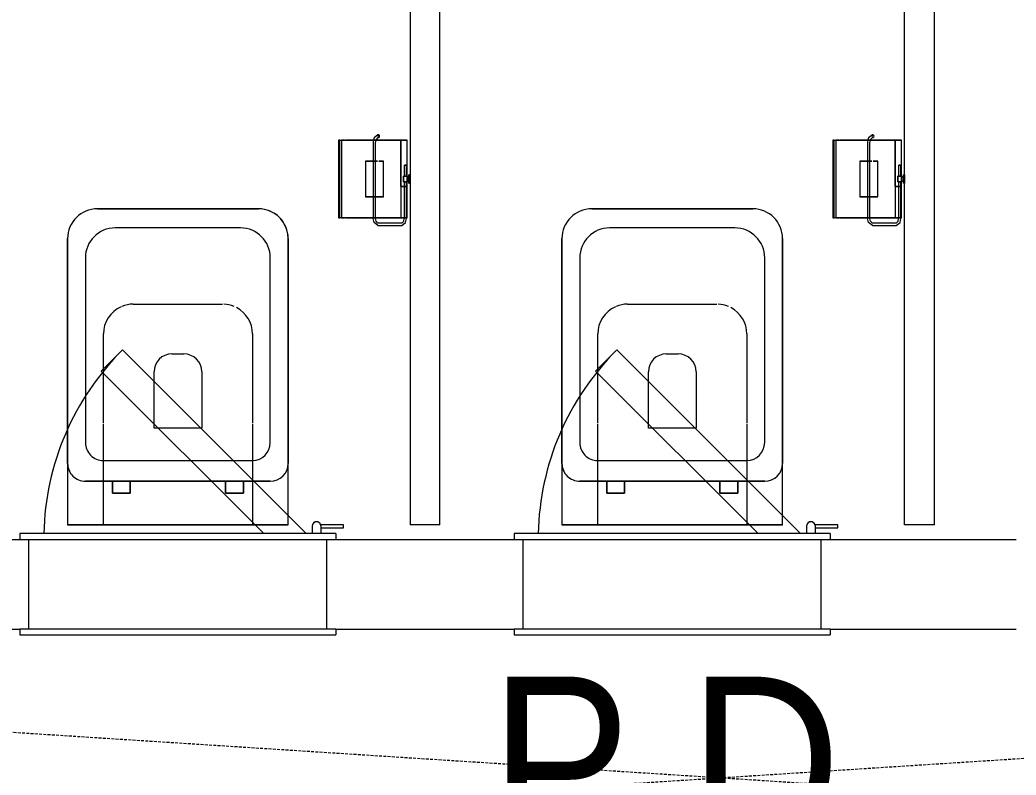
# Model space of a CAD drawing. Header units: millimetres. Extents: x 10569 to 232243, y -25347 to 80743.
# Drawn here: x 83926 to 85597, y 42952 to 44219 of the extents above; entities that cross this region are included whole.
import ezdxf

# ---------------------------------------------------------------- set-up
doc = ezdxf.new("R2010")
doc.units = ezdxf.units.MM
doc.linetypes.add('Hidden', pattern=[7.14375, 4.7625, -2.38125])
for name, color, linetype, lineweight in [('A-DETL-HDLN', 90, 'Hidden', 9), ('A-DOOR', 31, 'Continuous', 20), ('A-DOOR-FRAM', 31, 'Continuous', 30), ('A-WALL', 113, 'Continuous', 20), ('G-ANNO-TEXT', 231, 'Continuous', 5), ('P-SANR-FIXT', 6, 'Continuous', 9)]:
    doc.layers.add(name, color=color, linetype=linetype, lineweight=lineweight)
doc.styles.add('Swis721 BT_6', font='swiss.ttf', dxfattribs={"width": 0.89, "height": 283.821263})

# ---------------------------------------------------------------- blocks, each defined once
blk = doc.blocks.new('FP_141-TENDER DRAFT G_F')
at = {"layer": 'P-SANR-FIXT'}
blk.add_line((-65, 6.1), (-12.7, 6.1), dxfattribs=at)
blk = doc.blocks.new('FP_142-TENDER DRAFT G_F')
at = {"layer": 'P-SANR-FIXT'}
blk.add_line((65, 120.1), (-65, 120.1), dxfattribs=at)
blk = doc.blocks.new('FP_143-TENDER DRAFT G_F')
at = {"layer": 'P-SANR-FIXT'}
for p, q in [((30, 75), (-30, 75)), ((-30, 45), (30, 45))]:
    blk.add_line(p, q, dxfattribs=at)
blk = doc.blocks.new('FP_144-TENDER DRAFT G_F')
at = {"layer": 'P-SANR-FIXT'}
for p, q in [((65, 115), (-65, 115)), ((-65, 5), (65, 5))]:
    blk.add_line(p, q, dxfattribs=at)
blk = doc.blocks.new('FP_145-TENDER DRAFT G_F')
at = {"layer": 'P-SANR-FIXT'}
for p, q in [((-3, 5), (-3, 2)), ((3, 2), (3, 5))]:
    blk.add_line(p, q, dxfattribs=at)
blk = doc.blocks.new('FP_146-TENDER DRAFT G_F')
at = {"layer": 'P-SANR-FIXT'}
for p, q in [((-7, 2), (-7, 0)), ((7, 0), (7, 2))]:
    blk.add_line(p, q, dxfattribs=at)
blk = doc.blocks.new('FP_147-TENDER DRAFT G_F')
at = {"layer": 'P-SANR-FIXT'}
for p, q in [((-5, 11), (-5, 10.1)), ((-5, 6.1), (-5, 5)), ((5, 10.1), (5, 11)), ((5, 5), (5, 6.1))]:
    blk.add_line(p, q, dxfattribs=at)
blk = doc.blocks.new('FP_148-TENDER DRAFT G_F')
at = {"layer": 'P-SANR-FIXT'}
for p, q in [((-66.1, 6.1), (-5, 6.1)), ((5, 6.1), (23.2, 6.1))]:
    blk.add_line(p, q, dxfattribs=at)
blk = doc.blocks.new('FP_149-TENDER DRAFT G_F')
at = {"layer": 'P-SANR-FIXT'}
for p, q in [((-5, 10.1), (-66.1, 10.1)), ((23.2, 10.1), (5, 10.1))]:
    blk.add_line(p, q, dxfattribs=at)
blk = doc.blocks.new('FP_150-TENDER DRAFT G_F')
at = {"layer": 'P-SANR-FIXT', "flags": 128}
blk.add_lwpolyline([(-78.1, 14.1), (-73.2, 7.6), (-66.1, 6.1)], dxfattribs=at)
blk = doc.blocks.new('FP_151-TENDER DRAFT G_F')
at = {"layer": 'P-SANR-FIXT', "flags": 128}
blk.add_lwpolyline([(-74.1, 14.1), (-70.8, 10.9), (-66.1, 10.1)], dxfattribs=at)
blk = doc.blocks.new('FP_152-TENDER DRAFT G_F')
at = {"layer": 'P-SANR-FIXT'}
for p, q in [((-78.1, 54), (-78.1, 14.1)), ((-74.1, 14.1), (-74.1, 54))]:
    blk.add_line(p, q, dxfattribs=at)
blk = doc.blocks.new('FP_153-TENDER DRAFT G_F')
at = {"layer": 'P-SANR-FIXT', "flags": 128}
blk.add_lwpolyline([(-74.1, 54), (-70.8, 57.2), (-66.1, 58)], dxfattribs=at)
blk = doc.blocks.new('FP_154-TENDER DRAFT G_F')
at = {"layer": 'P-SANR-FIXT', "flags": 128}
blk.add_lwpolyline([(-78.1, 54), (-73.2, 60.5), (-66.1, 62)], dxfattribs=at)
blk = doc.blocks.new('FP_155-TENDER DRAFT G_F')
at = {"layer": 'P-SANR-FIXT'}
for p, q in [((-65, 58), (-30, 58)), ((-30, 58), (30, 58)), ((30, 58), (61.8, 58))]:
    blk.add_line(p, q, dxfattribs=at)
blk = doc.blocks.new('FP_156-TENDER DRAFT G_F')
at = {"layer": 'P-SANR-FIXT'}
for p, q in [((-30, 62), (-65, 62)), ((30, 62), (-30, 62)), ((61.8, 62), (30, 62))]:
    blk.add_line(p, q, dxfattribs=at)
blk = doc.blocks.new('FP_157-TENDER DRAFT G_F')
at = {"layer": 'P-SANR-FIXT'}
for p, q in [((65, 57.4), (61.8, 58)), ((69.8, 54), (66.4, 57.2))]:
    blk.add_line(p, q, dxfattribs=at)
blk = doc.blocks.new('FP_158-TENDER DRAFT G_F')
at = {"layer": 'P-SANR-FIXT'}
blk.add_line((65, 61.3), (61.8, 62), dxfattribs=at)
at = {"layer": 'P-SANR-FIXT', "flags": 128}
blk.add_lwpolyline([(73.8, 54), (68.8, 60.5), (65, 61.3)], dxfattribs=at)
blk = doc.blocks.new('FP_159-TENDER DRAFT G_F')
at = {"layer": 'P-SANR-FIXT'}
for p, q in [((69.8, 54), (69.8, 52.8)), ((73.8, 52.8), (73.8, 54))]:
    blk.add_line(p, q, dxfattribs=at)
blk = doc.blocks.new('DLN_Toilet Paper Roll - DLN_Toilet Paper Roll-V140-TENDER DRAFT G_F')
at = {"layer": 'P-SANR-FIXT'}
for p, q in [((-65, 15.5), (-65, 120.1)), ((-65, 120.1), (-65, 118.1)), ((65, 120.1), (-65, 120.1)), ((-65, 118.1), (65, 118.1)), ((65, 118.1), (65, 120.1)), ((65, 120.1), (65, 15.5)), ((-65, 115), (-65, 109.9)), ((-65, 109.9), (-65, 115)), ((-65, 113.7), (-65, 110)), ((-65, 107.7), (-65, 96.9)), ((-65, 107.6), (-65, 98.9)), ((-65, 98.9), (-65, 107.6)), ((65, 115), (65, 109.9)), ((65, 109.9), (65, 115)), ((65, 110), (65, 113.7)), ((65, 96.9), (65, 107.7)), ((65, 107.6), (65, 98.9)), ((65, 98.9), (65, 107.6)), ((-65, 96.9), (-65, 87.5)), ((-65, 60), (-65, 96.9)), ((-65, 95.2), (-65, 79.9)), ((-65, 87.5), (-65, 75)), ((65, 96.9), (65, 87.5)), ((65, 75), (65, 96.9)), ((65, 79.9), (65, 95.2)), ((65, 87.5), (65, 60)), ((-65, 78.6), (-65, 59.8)), ((-65, 75), (-65, 63.9)), ((-65, 67.5), (-65, 75)), ((-65, 73), (-65, 60.8)), ((-65, 63.9), (-65, 67.5)), ((-30, 75), (-30, 73)), ((-30, 70.6), (-30, 75)), ((-30, 73), (-30, 70.6)), ((-30, 70.4), (-30, 67.5)), ((-30, 65.2), (-30, 70.4)), ((-30, 67.5), (-30, 65.2)), ((30, 75), (30, 63.9)), ((30, 73), (30, 75)), ((30, 70.6), (30, 73)), ((30, 64.9), (30, 70.6)), ((65, 59.8), (65, 78.6)), ((65, 75), (65, 60)), ((65, 60), (65, 75)), ((65, 60), (65, 73)), ((-65, 63.9), (-65, 60)), ((-65, 60.8), (-65, 63.9)), ((-65, 12.4), (-65, 59.7)), ((-65, 59.7), (-65, 56.1)), ((-65, 59.3), (-65, 47)), ((-65, 56.1), (-65, 59.3)), ((-65, 59), (-65, 37.8)), ((-65, 56.1), (-65, 49.4)), ((-65, 52.5), (-65, 56.1)), ((-65, 45), (-65, 52.5)), ((-30, 65), (-30, 64.8)), ((-30, 64.8), (-30, 65)), ((-30, 64.8), (-30, 60)), ((-30, 64.3), (-30, 64.8)), ((-30, 63.5), (-30, 64.3)), ((-30, 60), (-30, 63.9)), ((-30, 62.5), (-30, 63.5)), ((-30, 58.7), (-30, 62.5)), ((-30, 60), (-30, 56.5)), ((-30, 56.2), (-30, 59.7)), ((-30, 56.5), (-30, 58.7)), ((-30, 56.5), (-30, 55.7)), ((-30, 55.7), (-30, 56.5)), ((-30, 45), (-30, 56.1)), ((-30, 55.7), (-30, 55)), ((-30, 55), (-30, 55.7)), ((-30, 55.1), (-30, 52.5)), ((-30, 52.5), (-30, 49.4)), ((30, 65), (30, 64.3)), ((30, 64.3), (30, 65)), ((30, 64.3), (30, 63.5)), ((30, 63.5), (30, 64.3)), ((30, 63.8), (30, 60)), ((30, 63.5), (30, 62.5)), ((30, 55), (30, 63.5)), ((30, 62.5), (30, 61.3)), ((30, 61.3), (30, 60)), ((30, 60), (30, 58.7)), ((30, 59.7), (30, 56.1)), ((30, 58.7), (30, 57.5)), ((30, 57.5), (30, 55)), ((30, 52.5), (30, 49.6)), ((30, 49.6), (30, 52.5)), ((65, 59.7), (65, 45.8)), ((65, 47), (65, 59.7)), ((65, 59.7), (65, 45)), ((65, 45), (65, 59.7)), ((65, 37.8), (65, 59)), ((-65, 49.4), (-65, 45)), ((-65, 45), (-65, 32.5)), ((-65, 37.5), (-65, 15.6)), ((-30, 49.4), (-30, 47)), ((-30, 47), (-30, 45)), ((30, 49.4), (30, 45)), ((30, 45), (30, 49.4)), ((65, 45.8), (65, 15.1)), ((65, 15.1), (65, 45)), ((65, 15.6), (65, 37.5)), ((-65, 32.5), (-65, 21.1)), ((-65, 21.1), (-65, 12.4)), ((-65, 15.6), (-65, 9.9)), ((-65, 6.9), (-65, 15.5)), ((-12.7, 15.5), (-65, 15.5)), ((-65, 9.9), (-65, 9.7)), ((-65, 9.7), (-65, 8.8)), ((-65, 8.8), (-65, 7.8)), ((-65, 7.8), (-65, 7.3)), ((-65, 7.3), (-65, 6.9)), ((-65, 6.9), (-65, 6.5)), ((-65, 6.5), (-65, 6.9)), ((-12.7, 6.9), (-65, 6.9)), ((-65, 6.9), (-65, 5)), ((-65, 5), (-65, 6.9)), ((65, 15.5), (-12.7, 15.5)), ((-12.7, 15.5), (-12.7, 13.7)), ((-12.7, 6.9), (-12.7, 15.5)), ((-12.7, 15.5), (65, 15.5)), ((-12.7, 13.7), (-12.7, 9.9)), ((-12.7, 9.9), (-12.7, 9.7)), ((-12.7, 9.7), (-12.7, 8.8)), ((-12.7, 8.8), (-12.7, 6.9)), ((-12.7, 6.9), (-12.7, 6.5)), ((-12.7, 6.5), (-12.7, 6.9)), ((-7, 2), (7, 2)), ((7, 2), (-7, 2)), ((-7, 0), (-4.9, 0)), ((-3.5, 0), (-7, 0)), ((-5, 11), (5, 11)), ((-2.5, 11), (-5, 11)), ((-5, 5), (-1.3, 5)), ((5, 5), (-5, 5)), ((-4.9, 0), (7, 0)), ((7, 0), (-3.5, 0)), ((-3, 5), (-1.5, 5)), ((-1.5, 5), (-3, 5)), ((-3, 2), (3, 2)), ((3, 2), (-3, 2)), ((2.5, 11), (-2.5, 11)), ((-1.5, 5), (1.5, 5)), ((0, 5), (-1.5, 5)), ((-1.3, 5), (1.3, 5)), ((1.5, 5), (0, 5)), ((1.3, 5), (5, 5)), ((1.5, 5), (3, 5)), ((3, 5), (1.5, 5)), ((5, 11), (2.5, 11)), ((23.2, 9.3), (23.2, 6.9)), ((23.2, 6.9), (23.2, 9.3)), ((65, 15.5), (65, 15.6)), ((65, 15.1), (65, 5)), ((65, 5), (65, 15.1))]:
    blk.add_line(p, q, dxfattribs=at)
for major_axis in [(-2, 0), (2, 0)]:
    blk.add_ellipse((71.8, 52.8), major_axis=major_axis, ratio=0.802744, start_param=3.141593, end_param=6.283185, dxfattribs=at)
for points, knots in [([(-4.8, 9.6), (-4.8, 9.7), (-4.9, 9.9), (-5, 10.1), (-5, 10.1), (-5, 10.1)], [0.2, 0.2, 0.2, 0.2, 0.4, 0.7, 1, 1, 1, 1]), ([(-5, 10.1), (-5, 10.1), (-5, 10), (-4.9, 9.8), (-4.8, 9.3), (-4.7, 8.7), (-4.7, 8.3), (-4.6, 8), (-4.7, 7.9), (-4.7, 7.8)], [0, 0, 0, 0, 0.1111111, 0.2222222, 0.4444444, 0.5833333, 0.6527778, 0.7222222, 0.7777778, 0.7777778, 0.7777778, 0.7777778]), ([(-4.8, 6.9), (-4.8, 6.7), (-4.9, 6.4), (-5, 6.2), (-5, 6.1), (-5, 6.1)], [0, 0, 0, 0, 0.5, 0.75, 1, 1, 1, 1]), ([(-5, 6.1), (-5, 6.1), (-5, 6.1), (-4.9, 6.3), (-4.8, 6.6), (-4.7, 6.8)], [0, 0, 0, 0, 0.1, 0.2, 0.4, 0.4, 0.4, 0.4]), ([(-4.7, 7.8), (-4.7, 7.8), (-4.7, 7.7), (-4.7, 7.5), (-4.7, 7.4), (-4.7, 7.3)], [0.7777778, 0.7777778, 0.7777778, 0.7777778, 0.7916667, 0.8611111, 0.8888889, 0.8888889, 0.8888889, 0.8888889]), ([(4.7, 7.8), (4.7, 7.9), (4.6, 8.3), (4.7, 8.8), (4.8, 9.3), (4.9, 9.7), (5, 10), (5, 10.1), (5, 10.1)], [0.2222222, 0.2222222, 0.2222222, 0.2222222, 0.3333333, 0.4444444, 0.5833333, 0.7222222, 0.8611111, 1, 1, 1, 1]), ([(4.6, 7.1), (4.7, 7), (4.8, 6.6), (4.9, 6.3), (5, 6.1), (5, 6.1), (5, 6.1)], [0.5, 0.5, 0.5, 0.5, 0.6, 0.8, 0.9, 1, 1, 1, 1]), ([(5, 10.1), (5, 10.1), (5, 10.1), (4.9, 10), (4.8, 9.8), (4.7, 9.5), (4.7, 9.3)], [0, 0, 0, 0, 0.2, 0.4, 0.7, 1, 1, 1, 1]), ([(5, 6.1), (5, 6.1), (5, 6.2), (4.9, 6.4), (4.8, 6.7), (4.8, 6.9)], [0, 0, 0, 0, 0.25, 0.5, 1, 1, 1, 1])]:
    blk.add_open_spline(points, degree=3, knots=knots, dxfattribs=at)
for points in [[(-4.7, 9.3), (-4.7, 9.4), (-4.7, 9.5), (-4.8, 9.6)], [(-4.7, 7.3), (-4.7, 7.2), (-4.8, 7.1), (-4.8, 6.9)], [(-4.6, 8.9), (-4.6, 9.1), (-4.6, 9.2), (-4.7, 9.3)], [(-4.7, 6.8), (-4.7, 6.9), (-4.6, 7.1), (-4.5, 7.6), (-4.5, 8), (-4.5, 8.3), (-4.5, 8.5)], [(-4.5, 8.5), (-4.5, 8.6), (-4.6, 8.8), (-4.6, 8.9)], [(4.7, 9.3), (4.6, 9.2), (4.6, 8.9), (4.5, 8.5), (4.5, 8), (4.5, 7.6), (4.6, 7.3), (4.6, 7.1)], [(4.7, 7.3), (4.7, 7.5), (4.7, 7.6), (4.7, 7.8)], [(4.8, 6.9), (4.8, 7.1), (4.7, 7.2), (4.7, 7.3)]]:
    blk.add_open_spline(points, degree=3, dxfattribs=at)
for name in ['FP_142-TENDER DRAFT G_F', 'FP_144-TENDER DRAFT G_F', 'FP_143-TENDER DRAFT G_F', 'FP_154-TENDER DRAFT G_F', 'FP_152-TENDER DRAFT G_F', 'FP_153-TENDER DRAFT G_F', 'FP_156-TENDER DRAFT G_F', 'FP_155-TENDER DRAFT G_F', 'FP_158-TENDER DRAFT G_F', 'FP_157-TENDER DRAFT G_F', 'FP_159-TENDER DRAFT G_F', 'FP_150-TENDER DRAFT G_F', 'FP_151-TENDER DRAFT G_F', 'FP_149-TENDER DRAFT G_F', 'FP_148-TENDER DRAFT G_F', 'FP_141-TENDER DRAFT G_F', 'FP_146-TENDER DRAFT G_F', 'FP_147-TENDER DRAFT G_F', 'FP_145-TENDER DRAFT G_F']:
    blk.add_blockref(name, (0, 0), dxfattribs=at)
blk = doc.blocks.new('FP_161-TENDER DRAFT G_F')
at = {"layer": 'P-SANR-FIXT'}
blk.add_line((-65, 6.1), (-12.7, 6.1), dxfattribs=at)
blk = doc.blocks.new('FP_162-TENDER DRAFT G_F')
at = {"layer": 'P-SANR-FIXT'}
blk.add_line((65, 120.1), (-65, 120.1), dxfattribs=at)
blk = doc.blocks.new('FP_163-TENDER DRAFT G_F')
at = {"layer": 'P-SANR-FIXT'}
for p, q in [((30, 75), (-30, 75)), ((-30, 45), (30, 45))]:
    blk.add_line(p, q, dxfattribs=at)
blk = doc.blocks.new('FP_164-TENDER DRAFT G_F')
at = {"layer": 'P-SANR-FIXT'}
for p, q in [((65, 115), (-65, 115)), ((-65, 5), (65, 5))]:
    blk.add_line(p, q, dxfattribs=at)
blk = doc.blocks.new('FP_165-TENDER DRAFT G_F')
at = {"layer": 'P-SANR-FIXT'}
for p, q in [((-3, 5), (-3, 2)), ((3, 2), (3, 5))]:
    blk.add_line(p, q, dxfattribs=at)
blk = doc.blocks.new('FP_166-TENDER DRAFT G_F')
at = {"layer": 'P-SANR-FIXT'}
for p, q in [((-7, 2), (-7, 0)), ((7, 0), (7, 2))]:
    blk.add_line(p, q, dxfattribs=at)
blk = doc.blocks.new('FP_167-TENDER DRAFT G_F')
at = {"layer": 'P-SANR-FIXT'}
for p, q in [((-5, 11), (-5, 10.1)), ((-5, 6.1), (-5, 5)), ((5, 10.1), (5, 11)), ((5, 5), (5, 6.1))]:
    blk.add_line(p, q, dxfattribs=at)
blk = doc.blocks.new('FP_168-TENDER DRAFT G_F')
at = {"layer": 'P-SANR-FIXT'}
for p, q in [((-66.1, 6.1), (-5, 6.1)), ((5, 6.1), (23.2, 6.1))]:
    blk.add_line(p, q, dxfattribs=at)
blk = doc.blocks.new('FP_169-TENDER DRAFT G_F')
at = {"layer": 'P-SANR-FIXT'}
for p, q in [((-5, 10.1), (-66.1, 10.1)), ((23.2, 10.1), (5, 10.1))]:
    blk.add_line(p, q, dxfattribs=at)
blk = doc.blocks.new('FP_170-TENDER DRAFT G_F')
at = {"layer": 'P-SANR-FIXT', "flags": 128}
blk.add_lwpolyline([(-78.1, 14.1), (-73.2, 7.6), (-66.1, 6.1)], dxfattribs=at)
blk = doc.blocks.new('FP_171-TENDER DRAFT G_F')
at = {"layer": 'P-SANR-FIXT', "flags": 128}
blk.add_lwpolyline([(-74.1, 14.1), (-70.8, 10.9), (-66.1, 10.1)], dxfattribs=at)
blk = doc.blocks.new('FP_172-TENDER DRAFT G_F')
at = {"layer": 'P-SANR-FIXT'}
for p, q in [((-78.1, 54), (-78.1, 14.1)), ((-74.1, 14.1), (-74.1, 54))]:
    blk.add_line(p, q, dxfattribs=at)
blk = doc.blocks.new('FP_173-TENDER DRAFT G_F')
at = {"layer": 'P-SANR-FIXT', "flags": 128}
blk.add_lwpolyline([(-74.1, 54), (-70.8, 57.2), (-66.1, 58)], dxfattribs=at)
blk = doc.blocks.new('FP_174-TENDER DRAFT G_F')
at = {"layer": 'P-SANR-FIXT', "flags": 128}
blk.add_lwpolyline([(-78.1, 54), (-73.2, 60.5), (-66.1, 62)], dxfattribs=at)
blk = doc.blocks.new('FP_175-TENDER DRAFT G_F')
at = {"layer": 'P-SANR-FIXT'}
for p, q in [((-65, 58), (-30, 58)), ((-30, 58), (30, 58)), ((30, 58), (61.8, 58))]:
    blk.add_line(p, q, dxfattribs=at)
blk = doc.blocks.new('FP_176-TENDER DRAFT G_F')
at = {"layer": 'P-SANR-FIXT'}
for p, q in [((-30, 62), (-65, 62)), ((30, 62), (-30, 62)), ((61.8, 62), (30, 62))]:
    blk.add_line(p, q, dxfattribs=at)
blk = doc.blocks.new('FP_177-TENDER DRAFT G_F')
at = {"layer": 'P-SANR-FIXT'}
for p, q in [((65, 57.4), (61.8, 58)), ((69.8, 54), (66.4, 57.2))]:
    blk.add_line(p, q, dxfattribs=at)
blk = doc.blocks.new('FP_178-TENDER DRAFT G_F')
at = {"layer": 'P-SANR-FIXT'}
blk.add_line((65, 61.3), (61.8, 62), dxfattribs=at)
at = {"layer": 'P-SANR-FIXT', "flags": 128}
blk.add_lwpolyline([(73.8, 54), (68.8, 60.5), (65, 61.3)], dxfattribs=at)
blk = doc.blocks.new('FP_179-TENDER DRAFT G_F')
at = {"layer": 'P-SANR-FIXT'}
for p, q in [((69.8, 54), (69.8, 52.8)), ((73.8, 52.8), (73.8, 54))]:
    blk.add_line(p, q, dxfattribs=at)
blk = doc.blocks.new('DLN_Toilet Paper Roll - DLN_Toilet Paper Roll-V160-TENDER DRAFT G_F')
at = {"layer": 'P-SANR-FIXT'}
for p, q in [((-65, 15.5), (-65, 120.1)), ((-65, 120.1), (-65, 118.1)), ((65, 120.1), (-65, 120.1)), ((-65, 118.1), (65, 118.1)), ((65, 118.1), (65, 120.1)), ((65, 120.1), (65, 15.5)), ((-65, 115), (-65, 113.1)), ((-65, 109.9), (-65, 115)), ((-65, 113.7), (-65, 110)), ((-65, 113.1), (-65, 109.9)), ((-65, 107.7), (-65, 96.9)), ((-65, 107.6), (-65, 98.9)), ((-65, 98.9), (-65, 107.6)), ((65, 115), (65, 109.9)), ((65, 109.9), (65, 115)), ((65, 110), (65, 113.7)), ((65, 96.9), (65, 107.7)), ((65, 107.6), (65, 98.9)), ((65, 98.9), (65, 107.6)), ((-65, 96.9), (-65, 87.5)), ((-65, 60), (-65, 96.9)), ((-65, 95.2), (-65, 79.9)), ((-65, 87.5), (-65, 75)), ((65, 96.9), (65, 74.2)), ((65, 75), (65, 96.9)), ((65, 79.9), (65, 95.2)), ((-65, 78.6), (-65, 59.8)), ((-65, 75), (-65, 60)), ((-65, 60.8), (-65, 75)), ((-65, 73), (-65, 60.8)), ((-30, 75), (-30, 70.6)), ((-30, 73), (-30, 75)), ((-30, 70.6), (-30, 73)), ((-30, 70.4), (-30, 67.5)), ((-30, 67.5), (-30, 70.4)), ((-30, 67.5), (-30, 65.2)), ((-30, 65.2), (-30, 67.5)), ((30, 75), (30, 63.9)), ((30, 70.6), (30, 75)), ((30, 67.5), (30, 70.6)), ((30, 64.9), (30, 67.5)), ((65, 59.8), (65, 78.6)), ((65, 75), (65, 67.5)), ((65, 60), (65, 75)), ((65, 74.2), (65, 60)), ((65, 60), (65, 73)), ((65, 67.5), (65, 60)), ((-65, 12.4), (-65, 59.7)), ((-65, 59.7), (-65, 49.4)), ((-65, 59.3), (-65, 47)), ((-65, 45), (-65, 59.3)), ((-65, 59), (-65, 37.8)), ((-30, 65), (-30, 64.8)), ((-30, 64.8), (-30, 65)), ((-30, 64.8), (-30, 57.5)), ((-30, 64.3), (-30, 64.8)), ((-30, 62.5), (-30, 64.3)), ((-30, 60), (-30, 63.9)), ((-30, 58.7), (-30, 62.5)), ((-30, 56.2), (-30, 59.7)), ((-30, 56.5), (-30, 58.7)), ((-30, 57.5), (-30, 56.5)), ((-30, 56.5), (-30, 55.7)), ((-30, 55.7), (-30, 56.5)), ((-30, 52.5), (-30, 56.1)), ((-30, 55.7), (-30, 55)), ((-30, 55), (-30, 55.7)), ((-30, 55.1), (-30, 47)), ((-30, 45), (-30, 52.5)), ((30, 65), (30, 64.8)), ((30, 64.3), (30, 65)), ((30, 64.8), (30, 64.3)), ((30, 64.3), (30, 63.5)), ((30, 63.5), (30, 64.3)), ((30, 63.8), (30, 60)), ((30, 63.5), (30, 62.5)), ((30, 60), (30, 63.5)), ((30, 62.5), (30, 61.3)), ((30, 61.3), (30, 60)), ((30, 60), (30, 58.7)), ((30, 58.7), (30, 60)), ((30, 59.7), (30, 56.1)), ((30, 58.7), (30, 55)), ((30, 57.5), (30, 58.7)), ((30, 55.2), (30, 57.5)), ((30, 55), (30, 55.2)), ((30, 52.5), (30, 49.6)), ((30, 49.6), (30, 52.5)), ((65, 59.7), (65, 45.8)), ((65, 47), (65, 59.7)), ((65, 59.7), (65, 56.1)), ((65, 49.4), (65, 59.7)), ((65, 37.8), (65, 59)), ((65, 56.1), (65, 52.5)), ((65, 52.5), (65, 49.4)), ((-65, 49.4), (-65, 45)), ((-65, 45), (-65, 21.1)), ((-65, 37.5), (-65, 15.6)), ((-30, 47), (-30, 45.5)), ((-30, 45.5), (-30, 45)), ((30, 49.4), (30, 45)), ((30, 45), (30, 49.4)), ((65, 49.4), (65, 47)), ((65, 47), (65, 49.4)), ((65, 47), (65, 45.5)), ((65, 45.5), (65, 47)), ((65, 45.8), (65, 15.1)), ((65, 45.5), (65, 45)), ((65, 45), (65, 45.5)), ((65, 15.1), (65, 45)), ((65, 15.6), (65, 37.5)), ((-65, 21.1), (-65, 12.4)), ((-65, 15.6), (-65, 13.9)), ((-65, 6.9), (-65, 15.5)), ((-12.7, 15.5), (-65, 15.5)), ((-65, 13.9), (-65, 9.9)), ((-65, 9.9), (-65, 9.7)), ((-65, 9.7), (-65, 8.8)), ((-65, 8.8), (-65, 7.8)), ((-65, 7.8), (-65, 7.3)), ((-65, 7.3), (-65, 6.9)), ((-65, 6.9), (-65, 6.5)), ((-65, 6.5), (-65, 6.9)), ((-12.7, 6.9), (-65, 6.9)), ((-65, 6.9), (-65, 5)), ((-65, 5), (-65, 6.9)), ((65, 15.5), (-12.7, 15.5)), ((-12.7, 15.5), (-12.7, 13.7)), ((-12.7, 6.9), (-12.7, 15.5)), ((-12.7, 15.5), (65, 15.5)), ((-12.7, 13.7), (-12.7, 9.9)), ((-12.7, 9.9), (-12.7, 9.7)), ((-12.7, 9.7), (-12.7, 8.8)), ((-12.7, 8.8), (-12.7, 8.3)), ((-12.7, 8.3), (-12.7, 6.9)), ((-12.7, 6.9), (-12.7, 6.5)), ((-12.7, 6.5), (-12.7, 6.9)), ((-7, 2), (7, 2)), ((7, 2), (-7, 2)), ((-7, 0), (-4.9, 0)), ((-4.9, 0), (-7, 0)), ((-5, 11), (5, 11)), ((-2.5, 11), (-5, 11)), ((-5, 5), (-1.3, 5)), ((5, 5), (-5, 5)), ((-4.9, 0), (0, 0)), ((0, 0), (-4.9, 0)), ((-3, 5), (-1.5, 5)), ((-1.5, 5), (-3, 5)), ((-3, 2), (3, 2)), ((3, 2), (-3, 2)), ((2.5, 11), (-2.5, 11)), ((-1.5, 5), (1.5, 5)), ((0, 5), (-1.5, 5)), ((-1.3, 5), (1.3, 5)), ((1.5, 5), (0, 5)), ((0, 0), (1.8, 0)), ((7, 0), (0, 0)), ((1.3, 5), (5, 5)), ((1.5, 5), (3, 5)), ((3, 5), (1.5, 5)), ((1.8, 0), (7, 0)), ((5, 11), (2.5, 11)), ((23.2, 9.3), (23.2, 6.9)), ((23.2, 6.9), (23.2, 9.3)), ((65, 15.6), (65, 15.6)), ((65, 15.5), (65, 15.6)), ((65, 15.1), (65, 5)), ((65, 12.4), (65, 15.1)), ((65, 5), (65, 12.4))]:
    blk.add_line(p, q, dxfattribs=at)
for major_axis in [(-2, 0), (2, 0)]:
    blk.add_ellipse((71.8, 52.8), major_axis=major_axis, ratio=0.802744, start_param=3.141593, end_param=6.283185, dxfattribs=at)
for points, knots in [([(-4.8, 9.6), (-4.8, 9.7), (-4.9, 9.9), (-5, 10.1), (-5, 10.1), (-5, 10.1)], [0.2, 0.2, 0.2, 0.2, 0.4, 0.7, 1, 1, 1, 1]), ([(-5, 10.1), (-5, 10.1), (-5, 10), (-4.9, 9.8), (-4.8, 9.3), (-4.7, 8.7), (-4.7, 8.3), (-4.6, 8), (-4.7, 7.9), (-4.7, 7.8)], [0, 0, 0, 0, 0.1111111, 0.2222222, 0.4444444, 0.5833333, 0.6527778, 0.7222222, 0.7777778, 0.7777778, 0.7777778, 0.7777778]), ([(-4.8, 6.9), (-4.8, 6.7), (-4.9, 6.4), (-5, 6.2), (-5, 6.1), (-5, 6.1)], [0, 0, 0, 0, 0.5, 0.75, 1, 1, 1, 1]), ([(-5, 6.1), (-5, 6.1), (-5, 6.1), (-4.9, 6.3), (-4.8, 6.6), (-4.7, 6.8)], [0, 0, 0, 0, 0.1, 0.2, 0.4, 0.4, 0.4, 0.4]), ([(-4.7, 7.8), (-4.7, 7.8), (-4.7, 7.7), (-4.7, 7.5), (-4.7, 7.4), (-4.7, 7.3)], [0.7777778, 0.7777778, 0.7777778, 0.7777778, 0.7916667, 0.8611111, 0.8888889, 0.8888889, 0.8888889, 0.8888889]), ([(4.7, 7.8), (4.7, 7.9), (4.6, 8.3), (4.7, 8.8), (4.8, 9.3), (4.9, 9.7), (5, 10), (5, 10.1), (5, 10.1)], [0.2222222, 0.2222222, 0.2222222, 0.2222222, 0.3333333, 0.4444444, 0.5833333, 0.7222222, 0.8611111, 1, 1, 1, 1]), ([(4.6, 7.1), (4.7, 7), (4.8, 6.6), (4.9, 6.3), (5, 6.1), (5, 6.1), (5, 6.1)], [0.5, 0.5, 0.5, 0.5, 0.6, 0.8, 0.9, 1, 1, 1, 1]), ([(5, 10.1), (5, 10.1), (5, 10.1), (4.9, 10), (4.8, 9.8), (4.7, 9.5), (4.7, 9.3)], [0, 0, 0, 0, 0.2, 0.4, 0.7, 1, 1, 1, 1]), ([(5, 6.1), (5, 6.1), (5, 6.2), (4.9, 6.4), (4.8, 6.7), (4.8, 6.9)], [0, 0, 0, 0, 0.25, 0.5, 1, 1, 1, 1])]:
    blk.add_open_spline(points, degree=3, knots=knots, dxfattribs=at)
for points in [[(-4.7, 9.3), (-4.7, 9.4), (-4.7, 9.5), (-4.8, 9.6)], [(-4.7, 7.3), (-4.7, 7.2), (-4.8, 7.1), (-4.8, 6.9)], [(-4.7, 6.8), (-4.7, 6.9), (-4.6, 7.1), (-4.5, 7.6), (-4.5, 8), (-4.5, 8.5), (-4.6, 8.9), (-4.6, 9.2), (-4.7, 9.3)], [(4.7, 9.3), (4.6, 9.2), (4.6, 8.9), (4.5, 8.5), (4.5, 8), (4.5, 7.6), (4.6, 7.3), (4.6, 7.1)], [(4.7, 7.3), (4.7, 7.5), (4.7, 7.6), (4.7, 7.8)], [(4.8, 6.9), (4.8, 7.1), (4.7, 7.2), (4.7, 7.3)]]:
    blk.add_open_spline(points, degree=3, dxfattribs=at)
for name in ['FP_162-TENDER DRAFT G_F', 'FP_164-TENDER DRAFT G_F', 'FP_163-TENDER DRAFT G_F', 'FP_174-TENDER DRAFT G_F', 'FP_172-TENDER DRAFT G_F', 'FP_173-TENDER DRAFT G_F', 'FP_176-TENDER DRAFT G_F', 'FP_175-TENDER DRAFT G_F', 'FP_178-TENDER DRAFT G_F', 'FP_177-TENDER DRAFT G_F', 'FP_179-TENDER DRAFT G_F', 'FP_170-TENDER DRAFT G_F', 'FP_171-TENDER DRAFT G_F', 'FP_169-TENDER DRAFT G_F', 'FP_168-TENDER DRAFT G_F', 'FP_161-TENDER DRAFT G_F', 'FP_166-TENDER DRAFT G_F', 'FP_167-TENDER DRAFT G_F', 'FP_165-TENDER DRAFT G_F']:
    blk.add_blockref(name, (0, 0), dxfattribs=at)
blk = doc.blocks.new('DLN_Toilet - DLN_Toilet-V346-TENDER DRAFT G_F')
at = {"layer": 'P-SANR-FIXT'}
for p, q in [((-185, -170), (-185, -272.8)), ((-185, -170), (-125, -170)), ((185, -170), (-185, -170)), ((-125, -242.8), (-125, -170)), ((-125, -170), (125, -170)), ((125, -170), (125, -242.8)), ((125, -170), (185, -170)), ((185, -272.8), (185, -170)), ((-80, -222.8), (-110, -222.8)), ((-110, -222.8), (-110, -242.8)), ((-110, -242.8), (-110, -222.8)), ((-110, -222.8), (-80, -222.8)), ((-80, -242.8), (-80, -222.8)), ((-80, -222.8), (-80, -242.8)), ((80, -222.8), (80, -242.8)), ((110, -222.8), (80, -222.8)), ((80, -222.8), (110, -222.8)), ((80, -242.8), (80, -222.8)), ((110, -242.8), (110, -222.8)), ((110, -222.8), (110, -242.8)), ((-155, -242.8), (-110, -242.8)), ((155, -242.8), (-155, -242.8)), ((-125, -277.8), (-125, -242.8)), ((-110, -242.8), (-80, -242.8)), ((-110, -242.8), (-80, -242.8)), ((-80, -242.8), (-110, -242.8)), ((-80, -242.8), (80, -242.8)), ((80, -242.8), (110, -242.8)), ((80, -242.8), (110, -242.8)), ((110, -242.8), (80, -242.8)), ((110, -242.8), (155, -242.8)), ((125, -242.8), (125, -277.9)), ((-185, -650), (-185, -272.8)), ((-185, -272.8), (-185, -650)), ((-185, -272.8), (-185, -650)), ((125.2, -277.8), (-125, -277.8)), ((-125, -338.8), (-125, -277.8)), ((125, -277.9), (125, -338.9)), ((185, -272.8), (185, -650)), ((185, -650), (185, -272.8)), ((185, -650), (185, -272.8)), ((-155, -307.8), (-155, -617.8)), ((155.2, -617.8), (155.2, -307.8)), ((-40, -426.5), (-40, -331.7)), ((-40, -331.7), (40, -331.7)), ((40, -331.7), (40, -426.5)), ((-125, -490), (-125, -340.5)), ((125, -340.6), (125, -490)), ((10, -456.5), (-10, -456.5)), ((75, -540), (-75, -540)), ((-105, -667.8), (105.2, -667.8)), ((135, -700), (-135, -700)), ((-135, -700), (135, -700)), ((-135, -700), (135, -700))]:
    blk.add_line(p, q, dxfattribs=at)
for centre, radius, start, end in [((-155, -272.8), 30, 90, 180), ((-155, -272.8), 30, 90, 180), ((155, -272.8), 30, 360, 90), ((155, -272.8), 30, 360, 90), ((-125, -307.8), 30, 90, 180), ((125.2, -307.8), 30, 360, 90), ((-10, -426.5), 30, 180, 270), ((10, -426.5), 30, 270, 360), ((-75, -490), 50, 180, 241.9825), ((75, -490), 50, 293.9558, 360), ((-75, -490), 50, 247.5, 267.9341), ((75, -490), 50, 270, 292.5), ((-105, -617.8), 50, 180, 270), ((105.2, -617.8), 50, 270, 360), ((-135, -650), 50, 180, 247.5), ((-135, -650), 50, 180, 270), ((-135, -650), 50, 180, 270), ((135, -650), 50, 270, 360), ((135, -650), 50, 270, 360), ((135, -650), 50, 270, 360), ((-135, -650), 50, 247.5, 270)]:
    blk.add_arc(centre, radius, start, end, dxfattribs=at)
blk = doc.blocks.new('DLN_Toilet - DLN_Toilet-V348-TENDER DRAFT G_F')
at = {"layer": 'P-SANR-FIXT'}
for p, q in [((-185, -170), (-185, -272.8)), ((-185, -170), (-125, -170)), ((185, -170), (-185, -170)), ((-125, -242.8), (-125, -170)), ((-125, -170), (125, -170)), ((125, -170), (125, -242.8)), ((125, -170), (185, -170)), ((185, -272.8), (185, -170)), ((-80, -222.8), (-110, -222.8)), ((-110, -222.8), (-110, -242.8)), ((-110, -242.8), (-110, -222.8)), ((-110, -222.8), (-80, -222.8)), ((-80, -242.8), (-80, -222.8)), ((-80, -222.8), (-80, -242.8)), ((80, -222.8), (80, -242.8)), ((110, -222.8), (80, -222.8)), ((80, -222.8), (110, -222.8)), ((80, -242.8), (80, -222.8)), ((110, -242.8), (110, -222.8)), ((110, -222.8), (110, -242.8)), ((-155, -242.8), (-110, -242.8)), ((155, -242.8), (-155, -242.8)), ((-125, -277.8), (-125, -242.8)), ((-110, -242.8), (-80, -242.8)), ((-110, -242.8), (-80, -242.8)), ((-80, -242.8), (-110, -242.8)), ((-80, -242.8), (80, -242.8)), ((80, -242.8), (110, -242.8)), ((80, -242.8), (110, -242.8)), ((110, -242.8), (80, -242.8)), ((110, -242.8), (155, -242.8)), ((125, -242.8), (125, -277.9)), ((-185, -650), (-185, -272.8)), ((-185, -272.8), (-185, -650)), ((-185, -272.8), (-185, -650)), ((125.2, -277.8), (-125, -277.8)), ((-125, -338.8), (-125, -277.8)), ((125, -277.9), (125, -338.9)), ((185, -272.8), (185, -650)), ((185, -650), (185, -272.8)), ((185, -650), (185, -272.8)), ((-155, -307.8), (-155, -617.8)), ((155.2, -617.8), (155.2, -307.8)), ((-40, -426.5), (-40, -331.7)), ((-40, -331.7), (40, -331.7)), ((40, -331.7), (40, -426.5)), ((-125, -490), (-125, -340.5)), ((125, -340.6), (125, -490)), ((10, -456.5), (-10, -456.5)), ((75, -540), (-75, -540)), ((-105, -667.8), (105.2, -667.8)), ((135, -700), (-135, -700)), ((-135, -700), (135, -700)), ((-135, -700), (135, -700))]:
    blk.add_line(p, q, dxfattribs=at)
for centre, radius, start, end in [((-155, -272.8), 30, 90, 180), ((-155, -272.8), 30, 90, 180), ((155, -272.8), 30, 360, 90), ((155, -272.8), 30, 360, 90), ((-125, -307.8), 30, 90, 180), ((125.2, -307.8), 30, 360, 90), ((-10, -426.5), 30, 180, 270), ((10, -426.5), 30, 270, 360), ((-75, -490), 50, 180, 241.9825), ((75, -490), 50, 293.9558, 360), ((-75, -490), 50, 247.5, 267.9341), ((75, -490), 50, 270, 292.5), ((-105, -617.8), 50, 180, 270), ((105.2, -617.8), 50, 270, 360), ((-135, -650), 50, 180, 270), ((-135, -650), 50, 180, 270), ((-135, -650), 50, 180, 270), ((135, -650), 50, 270, 360), ((135, -650), 50, 270, 360), ((135, -650), 50, 270, 360)]:
    blk.add_arc(centre, radius, start, end, dxfattribs=at)
blk = doc.blocks.new('DLN-Access Panel__AP01_ - _AP04_ 450 x 650 _WH_-16053561-TENDER DRAFT G_F')
at = {"layer": 'A-DOOR', "lineweight": 15}
for p, q in [((-265, 75), (-265, 85)), ((265, 85), (-265, 85)), ((265, 75), (265, 85)), ((-265, 75), (265, 75)), ((-265, -85), (-265, -75)), ((265, -75), (-265, -75)), ((265, -85), (265, -75)), ((-240, -95), (-277.5, -95)), ((-277.5, -95), (-277.5, -100)), ((-277.5, -100), (-239.6, -100)), ((-265, -85), (265, -85)), ((-240, -85), (-240, -97.5)), ((-225, -97.5), (-225, -85)), ((-215, -85), (93.2, -393.2)), ((128.6, -357.8), (-144.3, -85)), ((93.2, -393.2), (128.6, -357.8))]:
    blk.add_line(p, q, dxfattribs=at)
for centre, radius, start, end in [((-232.5, -97.5), 7.5, 180, 0), ((-232.5, -97.5), 7.5, 199.4712, 301.6259), ((-225, -75), 450, 315, 358.7079), ((-232.5, -97.5), 7.5, 240, 300), ((-232.5, -97.5), 7.5, 243.2518, 301.6259)]:
    blk.add_arc(centre, radius, start, end, dxfattribs=at)
at = {"layer": 'A-DOOR-FRAM', "lineweight": 15}
for p, q in [((-250, 75), (-250, -75)), ((250, 75), (250, -75))]:
    blk.add_line(p, q, dxfattribs=at)

msp = doc.modelspace()

# ---------------------------------------------------------------- linework, layer by layer
at = {"layer": 'A-DETL-HDLN'}
for p, q in [((88989.29296, 43197.48546), (81214.29296, 42697.48546)), ((88989.29296, 42697.48546), (81214.29296, 43197.48546))]:
    msp.add_line(p, q, dxfattribs=at)
at = {"layer": 'A-WALL', "lineweight": 9}
for p, q in [((84580.95963, 44842.48546), (84580.95963, 43372.48546)), ((84630.95963, 43372.48546), (84630.95963, 44842.48546)), ((85410.1263, 43372.48546), (85410.1263, 44842.48546)), ((85460.1263, 43372.48546), (85460.1263, 44842.48546)), ((84630.95963, 43372.48546), (84580.95963, 43372.48546)), ((85460.1263, 43372.48546), (85410.1263, 43372.48546))]:
    msp.add_line(p, q, dxfattribs=at)
at = {"layer": 'A-WALL'}
for p, q in [((83627.20963, 43347.48546), (83926.3763, 43347.48546)), ((84456.3763, 43347.48546), (84755.54296, 43347.48546)), ((85285.54296, 43347.48546), (85597.20963, 43347.48546)), ((83627.20963, 43197.48546), (83926.3763, 43197.48546)), ((84456.3763, 43197.48546), (84755.54296, 43197.48546)), ((85285.54296, 43197.48546), (85597.20963, 43197.48546))]:
    msp.add_line(p, q, dxfattribs=at)

# ---------------------------------------------------------------- block references
at = {"layer": 'A-DOOR', "lineweight": 15, "rotation": 180}
for p in [(84191.3763, 43272.48546), (85020.54296, 43272.48546)]:
    msp.add_blockref('DLN-Access Panel__AP01_ - _AP04_ 450 x 650 _WH_-16053561-TENDER DRAFT G_F', p, dxfattribs=at)
at = {"layer": 'P-SANR-FIXT'}
for name, p, rotation in [('DLN_Toilet Paper Roll - DLN_Toilet Paper Roll-V160-TENDER DRAFT G_F', (84580.95963, 43952.48546), 90.00000000000018), ('DLN_Toilet Paper Roll - DLN_Toilet Paper Roll-V140-TENDER DRAFT G_F', (85410.1263, 43952.48546), 90.00000000000018), ('DLN_Toilet - DLN_Toilet-V346-TENDER DRAFT G_F', (84191.3763, 43202.48546), 180), ('DLN_Toilet - DLN_Toilet-V348-TENDER DRAFT G_F', (85020.54296, 43202.48546), 180)]:
    msp.add_blockref(name, p, dxfattribs=dict(at, rotation=rotation))

# ---------------------------------------------------------------- texts
at = {"layer": 'G-ANNO-TEXT', "color": 7, "insert": (84715.16362, 43117.7056), "char_height": 283.821263, "width": 788.4, "attachment_point": 1, "line_spacing_factor": 1.00667, "style": 'Swis721 BT_6'}
msp.add_mtext('P.D.', dxfattribs=at)

doc.saveas('drawing.dxf')
